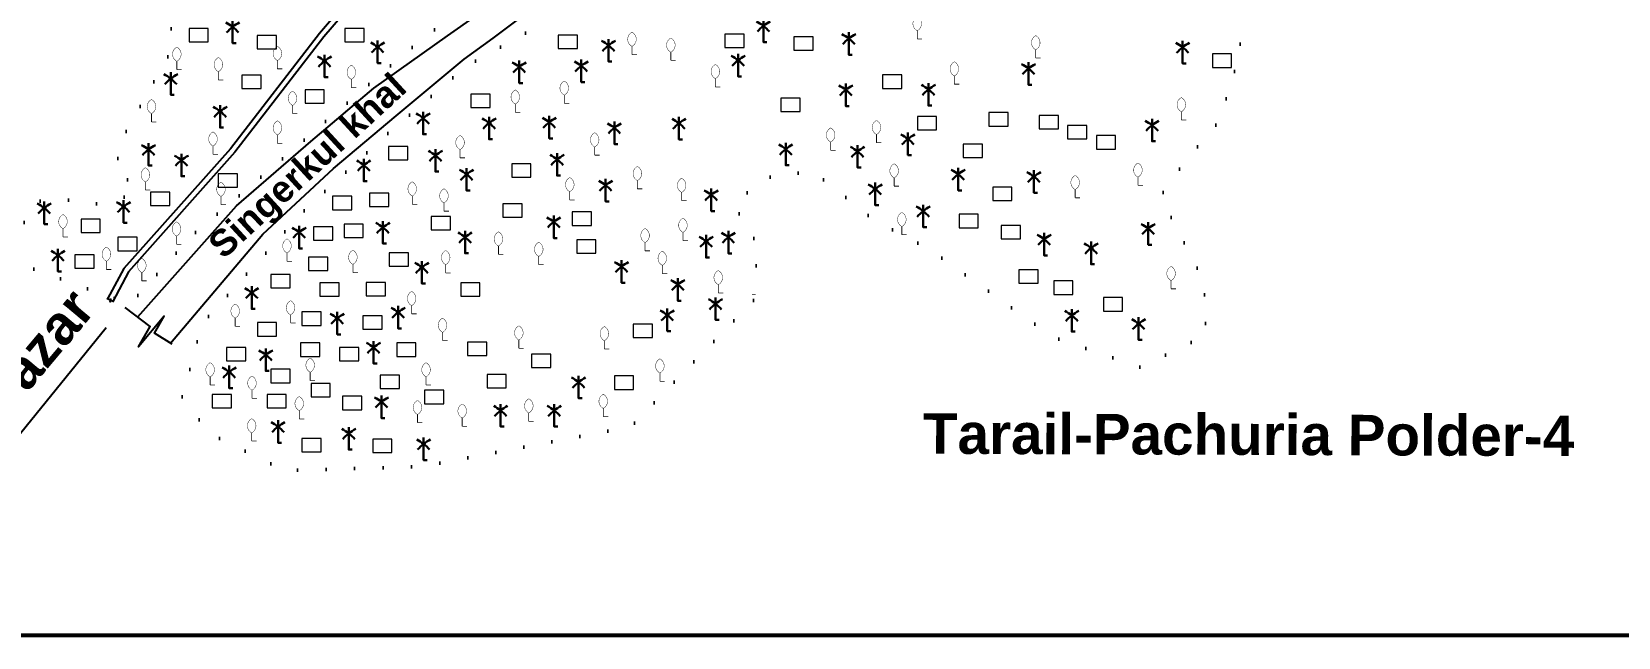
# Model space of a CAD drawing. Header units: millimetres. Extents: x 103 to 31469, y -87695 to -48.
# Drawn here: x 29147 to 30261, y -87695 to -87269 of the extents above; entities that cross this region are included whole.
import ezdxf

# ---------------------------------------------------------------- set-up
doc = ezdxf.new("R2010")
doc.units = ezdxf.units.MM
doc.header["$MEASUREMENT"] = 0
doc.linetypes.add('DOT2', pattern=[0.125, 0, -0.125])
for name, color, linetype in [('boundary', 7, 'Continuous'), ('Home Stead', 151, 'Continuous'), ('Khal', 4, 'Continuous'), ('TEXT', 5, 'Continuous'), ('Trees', 77, 'Continuous')]:
    doc.layers.add(name, color=color, linetype=linetype)
doc.layers.add('HOUSE', color=144, linetype='Continuous', lineweight=18)
doc.layers.add('PUCCA ROAD', color=1, linetype='Continuous', lineweight=30)
doc.styles.get("Standard").update_dxf_attribs({"font": 'arial.ttf'})
doc.styles.add('sum', font='arialbd.ttf')
doc.dimstyles.get("Standard").update_dxf_attribs({"dimtxt": 0.18, "dimasz": 0.18, "dimexe": 0.18, "dimexo": 0.0625, "dimgap": 0.09, "dimtad": 0, "dimtih": 1, "dimtoh": 1, "dimdec": 4, "dimzin": 0, "dimdsep": 46, "dimtxsty": 'Standard', "dimblk": 'DATUMBLANK', "dimcen": 0.09, "dimadec": 0, "dimazin": 0, "dimtfac": 1, "dimtdec": 4, "dimtofl": 0, "dimtmove": 0, "dimatfit": 3, "dimfxl": 1, "dimtolj": 1, "dimtzin": 0, "dimarcsym": 0})

# ---------------------------------------------------------------- blocks, each defined once
blk = doc.blocks.new('A$C7FEE66E4')
at = {"layer": 'Trees', "linetype": 'Continuous', "const_width": 0.000142}
blk.add_lwpolyline([(0, 0.00001, 0.606435), (0, 0.00493, 0.606435)], format="xyb", close=True, dxfattribs=at)
at = {"layer": 'Trees', "linetype": 'Continuous', "const_width": 0.000252}
for points in [[(0, 0.00001), (0, -0.00287)], [(0, -0.00287), (0.00172, -0.00287)]]:
    blk.add_lwpolyline(points, dxfattribs=at)
blk = doc.blocks.new('A$C01DB3217')
at = {"layer": 'Trees', "color": 1, "lineweight": 30}
blk.add_lwpolyline([(0, 0.0028), (0, -0.00714), (0.00154, -0.00714)], dxfattribs=at)
for centre, start, end in [((-0.01201, -0.01535), 41.24911, 62.67823), ((0.01201, -0.01535), 117.32177, 138.75089)]:
    blk.add_arc(centre, 0.01949, start, end, dxfattribs=at)
blk = doc.blocks.new('_DatumBlank')
at = {"color": 0, "linetype": 'ByBlock', "lineweight": -2}
for p, q in [((0, 0.577), (-1, 0)), ((0, -0.577), (0, 0.577)), ((-1, 0), (0, -0.577))]:
    blk.add_line(p, q, dxfattribs=at)

msp = doc.modelspace()

# ---------------------------------------------------------------- linework, layer by layer
at = {"layer": 'boundary', "color": 0, "const_width": 2.63}
msp.add_lwpolyline([(28583.1, -85637.2), (31468, -85637.2), (31468, -87693.6), (28583.1, -87693.6), (28583.1, -85637.2)], dxfattribs=at)
at = {"layer": 'Home Stead', "color": 7, "linetype": 'DOT2', "lineweight": 50, "ltscale": 159.474072, "flags": 128}
for points in [[(29653.7, -87458.1), (29567.4, -87547), (29420, -87574.9), (29324.2, -87577.8), (29271, -87551.4), (29252.3, -87526), (29266.2, -87474.3), (29336.6, -87396.3), (29391.3, -87345.5), (29452.1, -87293.2), (29505, -87263.7), (29520.1, -87231.4), (29518.6, -87169.3), (29534.8, -87118.9), (29574.3, -87034.4), (29602.9, -86995.3), (29632.7, -86965.5), (29658.3, -86965.9), (29710.6, -86993), (29746, -87010), (29792.8, -87021.5), (29841.1, -87020.7), (29930.7, -86985.1), (30009.9, -86953.1), (30053.6, -86937.8), (30153.2, -86930.7), (30190.8, -86930), (30195.1, -86944), (30211, -87118.3), (30221.7, -87239.8), (30170.9, -87256.3), (30100.1, -87237.4), (30055.3, -87225.6), (30010.4, -87211.5), (29989.2, -87228), (29996.3, -87282.2), (29980.9, -87331.8), (29956.2, -87361.3), (29939.6, -87384.8), (29970.3, -87445), (29971.5, -87482.7), (29925.5, -87505.1), (29864.1, -87483.9), (29778, -87422.6), (29737.9, -87401.3), (29695.4, -87367.1), (29661.2, -87371.9), (29639.9, -87390.7), (29656.5, -87419), (29653.7, -87458.1)], [(29452.3, -87149.6), (29485.7, -87175.5), (29482.5, -87226.1), (29416.4, -87278), (29334.2, -87348.5), (29294.9, -87382.2), (29259.3, -87412.4), (29230.6, -87444), (29215.4, -87460.8), (29183.5, -87449.1), (29140.8, -87433.3), (29135.2, -87414.1), (29149.2, -87388.7), (29167.7, -87386.6), (29189.3, -87390.8), (29212.3, -87385.3), (29220.5, -87377.4), (29205.2, -87367.9), (29209.4, -87345.7), (29227.1, -87313.8), (29243.5, -87284.1), (29245.5, -87250.6), (29239.2, -87228.1), (29248.1, -87191.5), (29254.1, -87175.2), (29282, -87171.6), (29331.4, -87180.9), (29359, -87183.5), (29384.3, -87195.1), (29399.9, -87192.1), (29410.6, -87176.8), (29412.2, -87160.9), (29414.5, -87139), (29423.2, -87136.3), (29452.3, -87149.6)]]:
    msp.add_lwpolyline(points, dxfattribs=at)
at = {"layer": 'HOUSE'}
for points in [[(29257.1, -87276.3), (29270.6, -87276.3), (29270.6, -87266.9), (29257.1, -87266.9), (29257.1, -87276.3)], [(29305, -87281.2), (29318.5, -87281.2), (29318.5, -87271.7), (29305, -87271.7), (29305, -87281.2)], [(29366.6, -87276.3), (29380.1, -87276.3), (29380.1, -87266.9), (29366.6, -87266.9), (29366.6, -87276.3)], [(29516.5, -87281), (29530, -87281), (29530, -87271.6), (29516.5, -87271.6), (29516.5, -87281)], [(29633.6, -87280.3), (29647.1, -87280.3), (29647.1, -87270.8), (29633.6, -87270.8), (29633.6, -87280.3)], [(29682, -87282.1), (29695.5, -87282.1), (29695.5, -87272.7), (29682, -87272.7), (29682, -87282.1)], [(29976.1, -87294.2), (29989.6, -87294.2), (29989.6, -87284.7), (29976.1, -87284.7), (29976.1, -87294.2)], [(29294.2, -87309.1), (29307.7, -87309.1), (29307.7, -87299.6), (29294.2, -87299.6), (29294.2, -87309.1)], [(29744.4, -87309), (29757.9, -87309), (29757.9, -87299.5), (29744.4, -87299.5), (29744.4, -87309)], [(29338.6, -87319.3), (29352.1, -87319.3), (29352.1, -87309.9), (29338.6, -87309.9), (29338.6, -87319.3)], [(29455.1, -87322.4), (29468.6, -87322.4), (29468.6, -87312.9), (29455.1, -87312.9), (29455.1, -87322.4)], [(29673, -87325.3), (29686.5, -87325.3), (29686.5, -87315.9), (29673, -87315.9), (29673, -87325.3)], [(29768.8, -87338.2), (29782.3, -87338.2), (29782.3, -87328.8), (29768.8, -87328.8), (29768.8, -87338.2)], [(29819, -87335.4), (29832.5, -87335.4), (29832.5, -87325.9), (29819, -87325.9), (29819, -87335.4)], [(29854.4, -87337.3), (29867.9, -87337.3), (29867.9, -87327.9), (29854.4, -87327.9), (29854.4, -87337.3)], [(29874.3, -87344.5), (29887.8, -87344.5), (29887.8, -87335), (29874.3, -87335), (29874.3, -87344.5)], [(29397.2, -87359.3), (29410.7, -87359.3), (29410.7, -87349.8), (29397.2, -87349.8), (29397.2, -87359.3)], [(29801.1, -87357.6), (29814.6, -87357.6), (29814.6, -87348.1), (29801.1, -87348.1), (29801.1, -87357.6)], [(29894.6, -87351.6), (29908.1, -87351.6), (29908.1, -87342.1), (29894.6, -87342.1), (29894.6, -87351.6)], [(29483.8, -87371.3), (29497.3, -87371.3), (29497.3, -87361.9), (29483.8, -87361.9), (29483.8, -87371.3)], [(29277.6, -87378.5), (29291.1, -87378.5), (29291.1, -87369.1), (29277.6, -87369.1), (29277.6, -87378.5)], [(29230.1, -87391.3), (29243.6, -87391.3), (29243.6, -87381.9), (29230.1, -87381.9), (29230.1, -87391.3)], [(29357.9, -87394.3), (29371.4, -87394.3), (29371.4, -87384.8), (29357.9, -87384.8), (29357.9, -87394.3)], [(29383.9, -87392.1), (29397.4, -87392.1), (29397.4, -87382.7), (29383.9, -87382.7), (29383.9, -87392.1)], [(29821.8, -87387.8), (29835.3, -87387.8), (29835.3, -87378.3), (29821.8, -87378.3), (29821.8, -87387.8)], [(29477.6, -87399.5), (29491.1, -87399.5), (29491.1, -87390.1), (29477.6, -87390.1), (29477.6, -87399.5)], [(29526.3, -87405.3), (29539.8, -87405.3), (29539.8, -87395.8), (29526.3, -87395.8), (29526.3, -87405.3)], [(29181.2, -87410.4), (29194.7, -87410.4), (29194.7, -87401), (29181.2, -87401), (29181.2, -87410.4)], [(29344.6, -87415.7), (29358.1, -87415.7), (29358.1, -87406.2), (29344.6, -87406.2), (29344.6, -87415.7)], [(29366, -87413.8), (29379.5, -87413.8), (29379.5, -87404.4), (29366, -87404.4), (29366, -87413.8)], [(29427.3, -87408.5), (29440.8, -87408.5), (29440.8, -87399.1), (29427.3, -87399.1), (29427.3, -87408.5)], [(29798.1, -87406.9), (29811.6, -87406.9), (29811.6, -87397.5), (29798.1, -87397.5), (29798.1, -87406.9)], [(29827.8, -87414.8), (29841.3, -87414.8), (29841.3, -87405.4), (29827.8, -87405.4), (29827.8, -87414.8)], [(29207.1, -87423.1), (29220.6, -87423.1), (29220.6, -87413.6), (29207.1, -87413.6), (29207.1, -87423.1)], [(29529.5, -87424.9), (29543, -87424.9), (29543, -87415.5), (29529.5, -87415.5), (29529.5, -87424.9)], [(29176.8, -87435.3), (29190.3, -87435.3), (29190.3, -87425.9), (29176.8, -87425.9), (29176.8, -87435.3)], [(29341.1, -87437.1), (29354.6, -87437.1), (29354.6, -87427.6), (29341.1, -87427.6), (29341.1, -87437.1)], [(29397.7, -87433.9), (29411.2, -87433.9), (29411.2, -87424.5), (29397.7, -87424.5), (29397.7, -87433.9)], [(29314.6, -87449.2), (29328.1, -87449.2), (29328.1, -87439.8), (29314.6, -87439.8), (29314.6, -87449.2)], [(29840.2, -87446), (29853.7, -87446), (29853.7, -87436.5), (29840.2, -87436.5), (29840.2, -87446)], [(29349, -87455.1), (29362.5, -87455.1), (29362.5, -87445.6), (29349, -87445.6), (29349, -87455.1)], [(29381.6, -87454.8), (29395.1, -87454.8), (29395.1, -87445.4), (29381.6, -87445.4), (29381.6, -87454.8)], [(29448, -87455.1), (29461.5, -87455.1), (29461.5, -87445.6), (29448, -87445.6), (29448, -87455.1)], [(29864.6, -87453.9), (29878.1, -87453.9), (29878.1, -87444.4), (29864.6, -87444.4), (29864.6, -87453.9)], [(29899.5, -87465.5), (29913, -87465.5), (29913, -87456), (29899.5, -87456), (29899.5, -87465.5)], [(29305.1, -87483.1), (29318.6, -87483.1), (29318.6, -87473.6), (29305.1, -87473.6), (29305.1, -87483.1)], [(29336.3, -87475.7), (29349.8, -87475.7), (29349.8, -87466.2), (29336.3, -87466.2), (29336.3, -87475.7)], [(29379.2, -87478.3), (29392.7, -87478.3), (29392.7, -87468.9), (29379.2, -87468.9), (29379.2, -87478.3)], [(29569.1, -87484.1), (29582.6, -87484.1), (29582.6, -87474.7), (29569.1, -87474.7), (29569.1, -87484.1)], [(29283.4, -87500.5), (29296.9, -87500.5), (29296.9, -87491.1), (29283.4, -87491.1), (29283.4, -87500.5)], [(29335.5, -87497.5), (29349, -87497.5), (29349, -87488), (29335.5, -87488), (29335.5, -87497.5)], [(29362.8, -87500.5), (29376.3, -87500.5), (29376.3, -87491.1), (29362.8, -87491.1), (29362.8, -87500.5)], [(29403, -87497.4), (29416.5, -87497.4), (29416.5, -87487.9), (29403, -87487.9), (29403, -87497.4)], [(29452.7, -87496.8), (29466.2, -87496.8), (29466.2, -87487.4), (29452.7, -87487.4), (29452.7, -87496.8)], [(29497.7, -87505.3), (29511.2, -87505.3), (29511.2, -87495.8), (29497.7, -87495.8), (29497.7, -87505.3)], [(29314.6, -87515.9), (29328.1, -87515.9), (29328.1, -87506.4), (29314.6, -87506.4), (29314.6, -87515.9)], [(29342.8, -87525.8), (29356.3, -87525.8), (29356.3, -87516.4), (29342.8, -87516.4), (29342.8, -87525.8)], [(29391.4, -87520.1), (29404.9, -87520.1), (29404.9, -87510.6), (29391.4, -87510.6), (29391.4, -87520.1)], [(29466.5, -87519.6), (29480, -87519.6), (29480, -87510.1), (29466.5, -87510.1), (29466.5, -87519.6)], [(29555.9, -87520.6), (29569.4, -87520.6), (29569.4, -87511.2), (29555.9, -87511.2), (29555.9, -87520.6)], [(29273.4, -87533.6), (29286.9, -87533.6), (29286.9, -87524.2), (29273.4, -87524.2), (29273.4, -87533.6)], [(29311.9, -87533.6), (29325.4, -87533.6), (29325.4, -87524.2), (29311.9, -87524.2), (29311.9, -87533.6)], [(29364.9, -87534.9), (29378.4, -87534.9), (29378.4, -87525.5), (29364.9, -87525.5), (29364.9, -87534.9)], [(29422.6, -87530.7), (29436.1, -87530.7), (29436.1, -87521.2), (29422.6, -87521.2), (29422.6, -87530.7)], [(29336.3, -87564.5), (29349.8, -87564.5), (29349.8, -87555.1), (29336.3, -87555.1), (29336.3, -87564.5)], [(29386.1, -87565), (29399.6, -87565), (29399.6, -87555.6), (29386.1, -87555.6), (29386.1, -87565)]]:
    msp.add_lwpolyline(points, dxfattribs=at)
at = {"layer": 'Khal', "color": 4, "linetype": 'Continuous'}
for points in [[(29221, -87469.7), (29290.5, -87391.6), (29342.7, -87346.4), (29386.9, -87308.8), (29438.7, -87272), (29459, -87257.6), (29479, -87242.5), (29488.8, -87225.6), (29491.2, -87196.1), (29495.3, -87155.6)], [(29244.1, -87488.1), (29309, -87411.5), (29358.6, -87365.3), (29402.5, -87328.3), (29450.3, -87288.3), (29470.8, -87273.7), (29494.2, -87256.1)]]:
    msp.add_lwpolyline(points, dxfattribs=at)
at = {"layer": 'Khal', "lineweight": 25, "ltscale": 0.1}
msp.add_lwpolyline([(29245.2, -87488.8), (29232.9, -87481.1), (29239.7, -87469.2), (29221.6, -87490.6), (29229.8, -87476.3), (29212.2, -87463)], dxfattribs=at)
at = {"layer": 'PUCCA ROAD', "lineweight": 25}
for points in [[(29862.7, -86507.6), (29856.8, -86587.1), (29851.9, -86630.4), (29781.4, -86725.1), (29746.2, -86777.1), (29729.1, -86790.1), (29700.9, -86788.5), (29648.5, -86797.9), (29596.9, -86843.6), (29549.7, -86923.2), (29485.9, -87044.4), (29432, -87153.6), (29396.6, -87214.3), (29348.8, -87270.3), (29286.3, -87351.4), (29211.3, -87435.7), (29199.8, -87457)], [(29866.7, -86507.9), (29860.8, -86587.4), (29855.7, -86632), (29784.6, -86727.4), (29749.2, -86779.9), (29730.3, -86794.2), (29701.2, -86792.5), (29650.3, -86801.6), (29600, -86846.2), (29553.2, -86925.1), (29489.4, -87046.2), (29435.6, -87155.5), (29399.8, -87216.6), (29351.9, -87272.8), (29289.3, -87353.9), (29214.6, -87438), (29203.5, -87458.7)], [(29204.2, -87459), (29202.2, -87458.1), (29201.6, -87459), (29202.2, -87457.2), (29201.6, -87457.9), (29199.4, -87456.8)]]:
    msp.add_lwpolyline(points, dxfattribs=at)

# ---------------------------------------------------------------- block references
at = {"layer": 'Trees', "ltscale": 0.1, "xscale": 1593.716513738735, "yscale": 1593.716513738735, "zscale": 1593.716513738727}
for p in [(29287.7, -87265.7), (29660.6, -87265), (29720.6, -87273.9), (29389.6, -87279.8), (29551.8, -87278.7), (29642.9, -87289.2), (29955.2, -87280), (29352.3, -87289.7), (29489.1, -87293.8), (29532.7, -87293.1), (29846.9, -87295), (29244.2, -87302.1), (29718.5, -87310), (29776.6, -87309.7), (29278.9, -87325.1), (29421.5, -87329.8), (29467.9, -87333.3), (29510.2, -87332.7), (29601.3, -87333.5), (29555.9, -87336.7), (29762.2, -87344.5), (29933.7, -87334.8), (29228.6, -87351.9), (29430.2, -87356.1), (29676.3, -87351.6), (29726.8, -87353.3), (29251.7, -87359.4), (29379.8, -87362.9), (29515.7, -87358.9), (29452.1, -87369.4), (29549.8, -87377), (29797.5, -87369.3), (29850.7, -87371), (29624, -87383.8), (29739.2, -87379.7), (29155.3, -87393), (29211.1, -87392.1), (29772.9, -87395.2), (29334.4, -87410.1), (29393.3, -87406.7), (29513.3, -87402.8), (29931, -87407.5), (29451, -87413.5), (29620.4, -87416.5), (29636, -87413.6), (29857.9, -87415), (29890.9, -87421.2), (29165, -87426.3), (29420.7, -87434.8), (29561, -87434.2), (29301.1, -87452.6), (29600.5, -87446.9), (29404, -87466.4), (29627, -87460.4), (29361.2, -87470.6), (29593.1, -87468.3), (29877.3, -87468.6), (29924.3, -87474.4), (29311, -87496.3), (29386.7, -87491.1), (29285.3, -87508.4), (29530.8, -87515.5), (29392.3, -87529.4), (29476, -87535.4), (29513.7, -87535.4), (29319.6, -87546.8), (29369.3, -87551.6), (29421.9, -87559)]:
    msp.add_blockref('A$C01DB3217', p, dxfattribs=at)
at = {"layer": 'Trees', "linetype": 'DOT2', "ltscale": 0.2, "xscale": 2021.017255074927, "yscale": 2021.017255074927, "zscale": 2021.017255074926}
for p in [(29768.7, -87268.4), (29568.3, -87279.4), (29595.6, -87283.5), (29852, -87281.8), (29248.5, -87289.9), (29319.2, -87289.4), (29277.7, -87297.2), (29371.1, -87302.6), (29626.9, -87302.1), (29794.8, -87300.2), (29520.7, -87313.7), (29230.7, -87326.7), (29329.8, -87320.9), (29486.3, -87320), (29954.3, -87325.4), (29273.9, -87349.5), (29319.2, -87341.7), (29542.1, -87350.1), (29707.9, -87346.7), (29740.1, -87341.4), (29447.5, -87352), (29752.5, -87371.9), (29923.8, -87371.4), (29226.4, -87374.7), (29524.6, -87381.6), (29572.1, -87373.8), (29603.2, -87382.1), (29879.7, -87380.1), (29279.5, -87384.9), (29413.9, -87384.6), (29436.2, -87389.5), (29757.9, -87406.1), (29168.5, -87407.6), (29248.3, -87412.8), (29577.5, -87417.4), (29604.1, -87410.2), (29325.9, -87424.7), (29474.5, -87419.8), (29502.8, -87427.1), (29199, -87430.5), (29223.9, -87438.5), (29372.2, -87432.7), (29437.4, -87432.9), (29589.6, -87433.4), (29628.9, -87447), (29947.1, -87444.1), (29413.5, -87461.7), (29289.5, -87470.5), (29328.4, -87468.2), (29435.2, -87480.5), (29488.8, -87485.9), (29548.9, -87486.4), (29271.9, -87511.8), (29342.2, -87508.6), (29423.6, -87511.8), (29587.9, -87509.1), (29301.3, -87521.2), (29334.5, -87535.6), (29417.6, -87538.3), (29495.8, -87537.2), (29548.1, -87534), (29301.1, -87551.2), (29449, -87540.8)]:
    msp.add_blockref('A$C7FEE66E4', p, dxfattribs=at)

# ---------------------------------------------------------------- texts
at = {"layer": 'TEXT', "color": 7, "attachment_point": 1, "style": 'sum'}
for s, insert, char_height, width, rotation in [('Singerkul khal', (29268.8, -87416), 18.483, 357.779, 42.5641), ('To Borni Bazar ', (28996.4, -87655.4), 27.382, 530.043, 49.956), ('Tarail-Pachuria Polder-4', (29772.8, -87537.4), 28.477, 551.245, 359.7933)]:
    msp.add_mtext(s, dxfattribs=dict(at, insert=insert, char_height=char_height, width=width, rotation=rotation))

# ---------------------------------------------------------------- leaders
at = {"layer": 'TEXT', "color": 0, "lineweight": 25}
msp.add_leader([(29032.8, -87681.5), (29198.9, -87477.1)], dimstyle='Standard', override={"dimscale": 0.5, "dimasz": 125, "dimgap": 0.09, "dimtad": 0}, dxfattribs=at)

doc.saveas('drawing.dxf')
